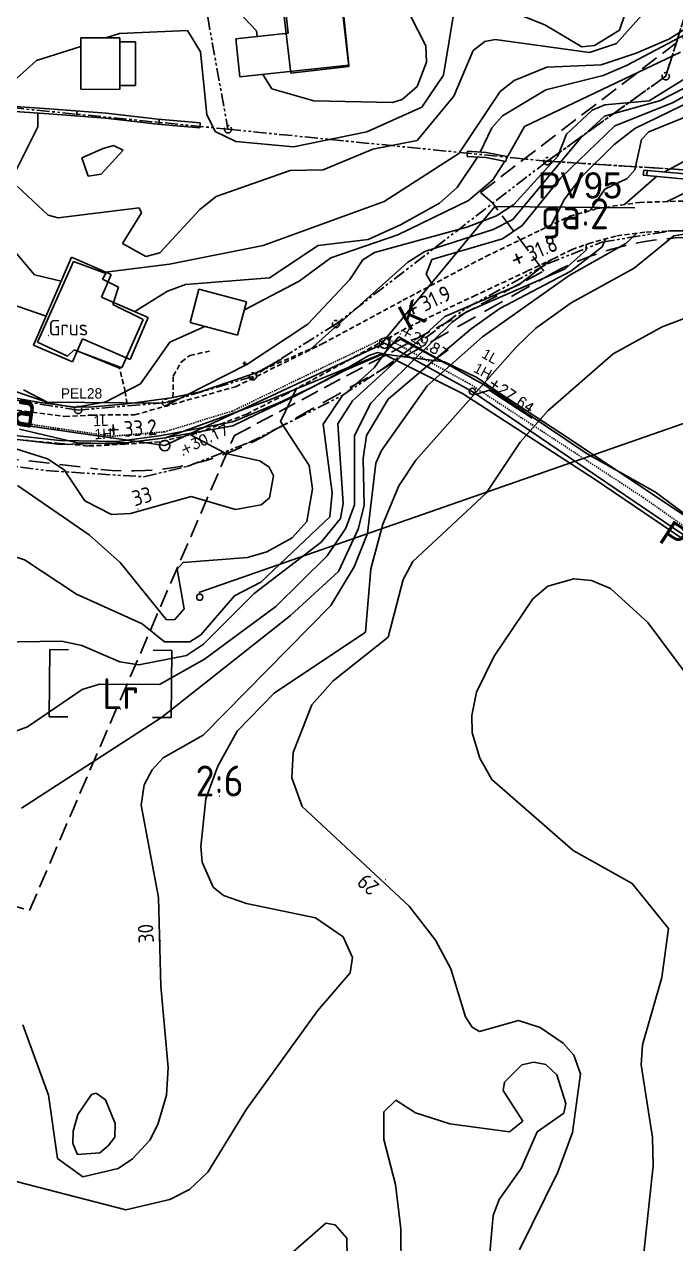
# Model space of a CAD drawing. Header units: metres. Extents: x 139929 to 143267, y 6401995 to 6404511.
# Drawn here: x 140530.1 to 140593.3, y 6402223.7 to 6402341.9 of the extents above; entities that cross this region are included whole.
import ezdxf
from ezdxf.enums import TextEntityAlignment as Align

# ---------------------------------------------------------------- set-up
doc = ezdxf.new("R2010")
doc.units = ezdxf.units.M
for name, pattern in [('DASHED', [0.75, 0.5, -0.25]), ('DASHED2', [3, 2, -1]), ('DGN Style 3', [2.464518, 1.76037, -0.704148]), ('HIDDEN2', [0.1875, 0.125, -0.0625]), ('PHANTOM', [2.5, 1.25, -0.25, 0.25, -0.25, 0.25, -0.25])]:
    doc.linetypes.add(name, pattern=pattern)
for name, color, linetype, lineweight in [('FAS_HAKPARENTES', 250, 'Continuous', 18), ('LM_GRÄNSPUNKT_TEXT_NY', 94, 'Continuous', 25), ('PRI_LED_LUFTLED_ELNÄT', 249, 'Continuous', 18)]:
    doc.layers.add(name, color=color, linetype=linetype, lineweight=lineweight)
for name, color, linetype in [('M-BEF-BYGGNAD', 3, 'Continuous'), ('M-BEF-EL', 4, 'ELLEDNING'), ('M-BEF-EL-LUFT', 4, 'ELLEDNING'), ('M-BEF-EL-TEXT', 1, 'Continuous'), ('M-BEF-MUR', 4, 'Continuous'), ('M-BEF-NIVÅ', 4, 'Continuous'), ('M-BEF-NIVÅKURVA-PRIMÄR-0.5M', 12, 'Continuous'), ('M-BEF-NIVÅKURVA-PRIMÄR-1.0M', 12, 'Continuous'), ('M-BEF-SPECIALOMRÅDE', 7, 'Continuous'), ('M-BEF-STAKET', 4, 'STAKET'), ('M-BEF-STOLPAR', 4, 'Continuous'), ('M-BEF-TELE', 4, 'TELELEDNING'), ('M-BEF-TELE-INFO', 4, 'Continuous'), ('M-BEF-TELE-TEXT', 1, 'Continuous'), ('M-BEF-VA-INFO', 4, 'Continuous'), ('M-BEF-VA-S', 4, 'Continuous'), ('M-BEF-VA-TEXT', 1, 'Continuous'), ('M-BEF-VA-V', 4, 'HIDDEN2'), ('M-BEF-VÄGKANT', 1, 'DASHED'), ('M-FASTIGHETSBETECKNING', 3, 'Continuous'), ('M-GATUNAMN', 3, 'Continuous'), ('M-GR-FASTIGHETSGRÄNS', 3, 'PHANTOM'), ('M-GR-RÄTTIGHETSGRÄNS', 3, 'DASHED'), ('M-KRYSS-1000', 1, 'Continuous')]:
    doc.layers.add(name, color=color, linetype=linetype)
doc.styles.add('ISO', font='iso.shx', dxfattribs={"height": 2.5})
doc.styles.add('ITALICC', font='italicc', dxfattribs={"oblique": 10})
doc.styles.add('ROMANS', font='romans')
doc.styles.add('Style-font35', font='font35.shx')
doc.styles.add('Style-font38', font='font38.shx')
doc.linetypes.add('ELLEDNING', pattern='A,3,-0.5,["E",Standard,S=0.5,R=0,X=0,Y=-0.25],-0.5', length=4)
doc.linetypes.add('STAKET', pattern='A,7,[134,morastr.shx,S=0.8,R=0,X=0,Y=0],0.6,[134,morastr.shx,S=0.8,R=0,X=0,Y=0],1', length=8.6)
doc.linetypes.add('TELELEDNING', pattern='A,3,-0.5,["T",Standard,S=0.5,R=0,X=0,Y=-0.25],-0.5', length=4)

# ---------------------------------------------------------------- blocks, each defined once
blk = doc.blocks.new('osynlig cirkel')
blk.add_circle((0, 0), 0.005)
blk = doc.blocks.new('OSYNLIG')
blk.add_blockref('osynlig cirkel', (0, 0))
blk = doc.blocks.new('PRI_L_STAM')
blk.add_circle((0, 0), 0.3)
blk = doc.blocks.new('PRI_NIVÅ_HÖJDPUNKT_ISM')
at = {"color": 7}
for p, q in [((-0.25, 0), (0.25, 0)), ((0, 0.25), (0, -0.25))]:
    blk.add_line(p, q, dxfattribs=at)
blk = doc.blocks.new('BRUNN')
blk.add_circle((0, 0), 0.5)
blk = doc.blocks.new('LIGGARPUNKT')
blk.add_circle((0, 0), 0.35)
at = {"layer": 'LM_GRÄNSPUNKT_TEXT_NY', "style": 'ITALICC', "oblique": 10}
blk.add_attdef('PUNKTBETECKNING', (0.5, -0.35), '', height=0.7, dxfattribs=at)
blk = doc.blocks.new('PRI_V_POLLARE')
blk.add_circle((0, 0), 0.2)
blk = doc.blocks.new('SPWDEF')
at = {"color": 0, "linetype": 'Continuous'}
for p, q in [((-1, 0), (1, 0)), ((0, -1), (0, 1))]:
    blk.add_line(p, q, dxfattribs=at)
blk.add_circle((0, 0), 0.2)
blk = doc.blocks.new('PLUS')
for p, q in [((-0.18, 0), (0, 0)), ((0, 0), (0, 0.18)), ((0, -0.18), (0, 0)), ((0, 0), (0.18, 0))]:
    blk.add_line(p, q)
blk = doc.blocks.new('PRI_NIVÅ_HÖJDPKT')
at = {"color": 0, "linetype": 'Continuous', "lineweight": -3}
blk.add_circle((183, 184), 0.0005, dxfattribs=at)

msp = doc.modelspace()

# ---------------------------------------------------------------- linework, layer by layer
at = {"layer": 'FAS_HAKPARENTES', "lineweight": -3}
for p, q in [((140532.548, 6402274.8), (140532.615, 6402281.3)), ((140532.615, 6402281.3), (140534.415, 6402281.281)), ((140544.428, 6402281.215), (140542.628, 6402281.233)), ((140544.361, 6402274.715), (140544.428, 6402281.215)), ((140534.348, 6402274.782), (140532.548, 6402274.8)), ((140542.561, 6402274.734), (140544.361, 6402274.715))]:
    msp.add_line(p, q, dxfattribs=at)
at = {"layer": 'FAS_HAKPARENTES', "color": 1, "linetype": 'Continuous', "lineweight": -3}
for p, q in [((140532.548, 6402274.8), (140532.615, 6402281.3)), ((140532.615, 6402281.3), (140534.415, 6402281.281)), ((140544.428, 6402281.215), (140542.628, 6402281.233)), ((140544.361, 6402274.715), (140544.428, 6402281.215)), ((140534.348, 6402274.782), (140532.548, 6402274.8)), ((140542.561, 6402274.734), (140544.361, 6402274.715))]:
    msp.add_line(p, q, dxfattribs=at)
at = {"layer": 'M-BEF-BYGGNAD'}
for p, q in [((140555.96, 6402337.167), (140555.077, 6402344.691)), ((140555.32, 6402344.649), (140555.704, 6402341.052)), ((140560.724, 6402345.354), (140561.607, 6402337.83)), ((140561.616, 6402337.943), (140560.837, 6402345.239)), ((140555.704, 6402341.052), (140550.626, 6402340.508)), ((140535.608, 6402335.611), (140535.617, 6402340.595)), ((140535.608, 6402335.611), (140535.617, 6402340.595)), ((140535.617, 6402340.595), (140539.385, 6402340.588)), ((140535.617, 6402340.595), (140539.385, 6402340.588)), ((140539.385, 6402340.588), (140539.376, 6402335.603)), ((140539.385, 6402340.588), (140539.376, 6402335.603)), ((140540.904, 6402340.208), (140539.384, 6402340.211)), ((140540.904, 6402340.208), (140539.384, 6402340.211)), ((140540.896, 6402335.974), (140540.904, 6402340.208)), ((140540.896, 6402335.974), (140540.904, 6402340.208)), ((140550.626, 6402340.508), (140551.022, 6402336.809)), ((140551.022, 6402336.809), (140561.616, 6402337.943)), ((140561.607, 6402337.83), (140555.96, 6402337.167)), ((140539.376, 6402335.603), (140535.608, 6402335.611)), ((140539.376, 6402335.603), (140535.608, 6402335.611)), ((140539.377, 6402335.976), (140540.896, 6402335.974)), ((140539.377, 6402335.976), (140540.896, 6402335.974)), ((140531.025, 6402310.816), (140534.707, 6402319.331)), ((140534.707, 6402319.331), (140538.559, 6402317.666)), ((140538.559, 6402317.666), (140537.61, 6402315.469)), ((140546.207, 6402313.002), (140547.067, 6402316.247)), ((140546.207, 6402313.002), (140547.067, 6402316.247)), ((140547.067, 6402316.247), (140551.678, 6402315.025)), ((140547.067, 6402316.247), (140551.678, 6402315.025)), ((140537.61, 6402315.469), (140542.155, 6402313.505)), ((140551.678, 6402315.025), (140550.818, 6402311.78)), ((140551.678, 6402315.025), (140550.818, 6402311.78)), ((140542.155, 6402313.505), (140540.395, 6402309.436)), ((140550.818, 6402311.78), (140546.207, 6402313.002)), ((140550.818, 6402311.78), (140546.207, 6402313.002)), ((140535.769, 6402311.435), (140534.796, 6402309.186)), ((140540.395, 6402309.436), (140535.769, 6402311.435)), ((140534.796, 6402309.186), (140531.025, 6402310.816))]:
    msp.add_line(p, q, dxfattribs=at)
at = {"layer": 'M-BEF-EL', "flags": 128}
msp.add_lwpolyline([(140487.462, 6402301.62), (140490.59, 6402300.507), (140494.701, 6402298.751), (140496.399, 6402298.177), (140498.423, 6402298.284), (140500.305, 6402300.27), (140504.327, 6402304.035), (140506.77, 6402304.616), (140514.902, 6402303.757), (140525.138, 6402302.162), (140533.695, 6402301.185), (140540.125, 6402301.386), (140543.561, 6402301.803), (140550.352, 6402303.007), (140552.666, 6402304.124), (140556.489, 6402305.925), (140561.351, 6402308.415), (140565.011, 6402310.006), (140566.459, 6402311.607), (140574.881, 6402306.874), (140578.596, 6402304.374), (140584.706, 6402300.275), (140591.336, 6402296.575), (140601.763, 6402288.823), (140610.953, 6402282.02), (140618.053, 6402277.37), (140621.87, 6402274.252), (140625.536, 6402271.882), (140626.887, 6402272.655)], dxfattribs=at)
at = {"layer": 'M-BEF-EL-LUFT', "lineweight": -3}
msp.add_line((140547.044, 6402286.822), (140651.651, 6402323.345), dxfattribs=at)
at = {"layer": 'M-BEF-MUR', "lineweight": -3}
for p, q in [((140529.245, 6402333.945), (140532.542, 6402333.726)), ((140532.507, 6402333.228), (140529.212, 6402333.447)), ((140538.004, 6402332.812), (140532.507, 6402333.228)), ((140532.542, 6402333.726), (140538.052, 6402333.31)), ((140535.201, 6402333.024), (140535.238, 6402333.523)), ((140543.038, 6402332.221), (140538.004, 6402332.812)), ((140538.052, 6402333.31), (140543.089, 6402332.718)), ((140543.089, 6402332.718), (140547.186, 6402332.364)), ((140543.158, 6402332.21), (140543.201, 6402332.709)), ((140547.143, 6402331.865), (140543.038, 6402332.221)), ((140547.186, 6402332.364), (140547.143, 6402331.865)), ((140573.084, 6402329.111), (140573.116, 6402329.609)), ((140574.871, 6402328.994), (140573.084, 6402329.111)), ((140573.116, 6402329.609), (140574.934, 6402329.492)), ((140574.934, 6402329.492), (140576.931, 6402329.113)), ((140576.931, 6402329.113), (140576.838, 6402328.622)), ((140576.838, 6402328.622), (140574.871, 6402328.994)), ((140590.15, 6402327.275), (140590.195, 6402327.773)), ((140609.408, 6402325.542), (140590.15, 6402327.275)), ((140590.195, 6402327.773), (140609.455, 6402326.04)), ((140590.504, 6402327.243), (140590.548, 6402327.741))]:
    msp.add_line(p, q, dxfattribs=at)
at = {"layer": 'M-BEF-MUR'}
for p, q in [((140529.245, 6402333.945), (140532.542, 6402333.726)), ((140532.507, 6402333.228), (140529.212, 6402333.447)), ((140538.004, 6402332.812), (140532.507, 6402333.228)), ((140532.542, 6402333.726), (140538.052, 6402333.31)), ((140535.201, 6402333.024), (140535.238, 6402333.523)), ((140543.038, 6402332.221), (140538.004, 6402332.812)), ((140538.052, 6402333.31), (140543.089, 6402332.718)), ((140543.089, 6402332.718), (140547.186, 6402332.364)), ((140543.158, 6402332.21), (140543.201, 6402332.709)), ((140547.143, 6402331.865), (140543.038, 6402332.221)), ((140547.186, 6402332.364), (140547.143, 6402331.865)), ((140573.084, 6402329.111), (140573.116, 6402329.609)), ((140574.871, 6402328.994), (140573.084, 6402329.111)), ((140573.116, 6402329.609), (140574.934, 6402329.492)), ((140574.934, 6402329.492), (140576.931, 6402329.113)), ((140576.931, 6402329.113), (140576.838, 6402328.622)), ((140576.838, 6402328.622), (140574.871, 6402328.994)), ((140590.15, 6402327.275), (140590.195, 6402327.773)), ((140609.408, 6402325.542), (140590.15, 6402327.275)), ((140590.195, 6402327.773), (140609.455, 6402326.04)), ((140590.504, 6402327.243), (140590.548, 6402327.741))]:
    msp.add_line(p, q, dxfattribs=at)
at = {"layer": 'M-BEF-NIVÅKURVA-PRIMÄR-0.5M', "linetype": 'Continuous', "lineweight": -3}
for p, q in [((140587.546, 6402340.062, 35.5), (140592.036, 6402345.06, 35.5)), ((140592.649, 6402340.471, 34.5), (140599.724, 6402344.93, 34.5)), ((140550.232, 6402343.815, 36.5), (140552.638, 6402341.266, 36.5)), ((140569.073, 6402339.809, 36.5), (140567.591, 6402342.716, 36.5)), ((140552.638, 6402341.266, 36.5), (140552.699, 6402340.73, 36.5)), ((140569.118, 6402338.239, 36.5), (140569.073, 6402339.809, 36.5)), ((140573.643, 6402339.373, 35.5), (140574.779, 6402340.249, 35.5)), ((140574.779, 6402340.249, 35.5), (140575.8, 6402340.439, 35.5)), ((140575.8, 6402340.439, 35.5), (140584.932, 6402339.171, 35.5)), ((140584.932, 6402339.171, 35.5), (140587.546, 6402340.062, 35.5)), ((140589.472, 6402339.108, 34.5), (140592.649, 6402340.471, 34.5)), ((140571.796, 6402334.942, 35.5), (140573.643, 6402339.373, 35.5)), ((140578.625, 6402332.016, 33.5), (140593.758, 6402339.195, 33.5)), ((140586.065, 6402337.986, 34.5), (140589.472, 6402339.108, 34.5)), ((140568.217, 6402335.891, 36.5), (140569.118, 6402338.239, 36.5)), ((140577.642, 6402336.464, 34.5), (140580.803, 6402337.752, 34.5)), ((140580.803, 6402337.752, 34.5), (140586.065, 6402337.986, 34.5)), ((140553.273, 6402337.05, 36.5), (140554.128, 6402335.672, 36.5)), ((140576.275, 6402335.388, 34.5), (140577.642, 6402336.464, 34.5)), ((140589.351, 6402331.821, 31.5), (140599.914, 6402336.965, 31.5)), ((140591.719, 6402334.497, 32.5), (140595.316, 6402336.319, 32.5)), ((140554.128, 6402335.672, 36.5), (140558.221, 6402334.503, 36.5)), ((140566.782, 6402334.622, 36.5), (140568.217, 6402335.891, 36.5)), ((140568.233, 6402330.647, 35.5), (140571.796, 6402334.942, 35.5)), ((140572.254, 6402329.397, 34.5), (140576.275, 6402335.388, 34.5)), ((140558.221, 6402334.503, 36.5), (140565.83, 6402334.322, 36.5)), ((140565.83, 6402334.322, 36.5), (140566.782, 6402334.622, 36.5)), ((140586.389, 6402332.991, 32.5), (140591.719, 6402334.497, 32.5)), ((140531.447, 6402333.299, 35.5), (140531.441, 6402331.988, 35.5)), ((140584.079, 6402330.859, 32.5), (140586.389, 6402332.991, 32.5)), ((140531.441, 6402331.988, 35.5), (140529.108, 6402327.317, 35.5)), ((140576.893, 6402328.911, 33.5), (140578.625, 6402332.016, 33.5)), ((140587.287, 6402330.228, 31.5), (140589.351, 6402331.821, 31.5)), ((140563.941, 6402329.799, 35.5), (140568.233, 6402330.647, 35.5)), ((140577.495, 6402322.985, 32.5), (140584.079, 6402330.859, 32.5)), ((140584.188, 6402327.165, 31.5), (140587.287, 6402330.228, 31.5)), ((140537.769, 6402329.863, 36.5), (140535.71, 6402328.972, 36.5)), ((140537.576, 6402327.394, 36.5), (140539.707, 6402329.707, 36.5)), ((140538.768, 6402330.176, 36.5), (140537.769, 6402329.863, 36.5)), ((140539.707, 6402329.707, 36.5), (140538.768, 6402330.176, 36.5)), ((140559.118, 6402327.821, 35.5), (140563.941, 6402329.799, 35.5)), ((140565.013, 6402324.73, 34.5), (140572.254, 6402329.397, 34.5)), ((140592.193, 6402327.593, 30.5), (140596.387, 6402329.862, 30.5)), ((140535.71, 6402328.972, 36.5), (140536.311, 6402327.207, 36.5)), ((140575.573, 6402326.833, 33.5), (140576.741, 6402328.64, 33.5)), ((140536.311, 6402327.207, 36.5), (140537.576, 6402327.394, 36.5)), ((140548.744, 6402325.209, 35.5), (140555.895, 6402327.732, 35.5)), ((140555.895, 6402327.732, 35.5), (140559.118, 6402327.821, 35.5)), ((140573.207, 6402324.823, 33.5), (140575.573, 6402326.833, 33.5)), ((140582.504, 6402324.948, 31.5), (140584.188, 6402327.165, 31.5)), ((140588.34, 6402324.438, 30.5), (140591.428, 6402327.16, 30.5)), ((140529.465, 6402326.201, 35.5), (140532.447, 6402323.416, 35.5)), ((140547.134, 6402323.965, 35.5), (140548.744, 6402325.209, 35.5)), ((140553.289, 6402320.456, 34.5), (140565.013, 6402324.73, 34.5)), ((140566.344, 6402321.505, 33.5), (140573.207, 6402324.823, 33.5)), ((140581.238, 6402322.455, 31.5), (140582.504, 6402324.948, 31.5)), ((140532.447, 6402323.416, 35.5), (140533.423, 6402323.147, 35.5)), ((140533.423, 6402323.147, 35.5), (140541.262, 6402324.112, 35.5)), ((140541.492, 6402323.644, 35.5), (140539.654, 6402320.667, 35.5)), ((140541.262, 6402324.112, 35.5), (140541.492, 6402323.644, 35.5)), ((140543.265, 6402319.772, 35.5), (140547.134, 6402323.965, 35.5)), ((140527.311, 6402322.134, 34.5), (140531.109, 6402317.62, 34.5)), ((140568.986, 6402319.889, 32.5), (140575.586, 6402322.012, 32.5)), ((140575.586, 6402322.012, 32.5), (140577.495, 6402322.985, 32.5)), ((140559.859, 6402319.275, 33.5), (140566.344, 6402321.505, 33.5)), ((140586.184, 6402320.334, 30.5), (140586.484, 6402321.116, 30.5)), ((140589.27, 6402318.269, 29.5), (140593.127, 6402321.412, 29.5)), ((140593.127, 6402321.412, 29.5), (140596.251, 6402321.913, 29.5)), ((140539.654, 6402320.667, 35.5), (140541.9, 6402319.389, 35.5)), ((140541.9, 6402319.389, 35.5), (140543.265, 6402319.772, 35.5)), ((140544.223, 6402318.656, 34.5), (140553.289, 6402320.456, 34.5)), ((140567.317, 6402318.862, 32.5), (140568.986, 6402319.889, 32.5)), ((140583.14, 6402317.98, 30.5), (140586.184, 6402320.334, 30.5)), ((140538.014, 6402317.901, 34.5), (140544.223, 6402318.656, 34.5)), ((140556.781, 6402317.003, 33.5), (140559.859, 6402319.275, 33.5)), ((140557.785, 6402310.324, 32.5), (140567.317, 6402318.862, 32.5)), ((140578.086, 6402316.667, 31.5), (140581.145, 6402319.034, 31.5)), ((140531.109, 6402317.62, 34.5), (140533.707, 6402317.019, 34.5)), ((140576.253, 6402314.364, 30.5), (140583.14, 6402317.98, 30.5)), ((140583.147, 6402314.908, 29.5), (140589.27, 6402318.269, 29.5)), ((140551.466, 6402314.226, 33.5), (140556.781, 6402317.003, 33.5)), ((140570.912, 6402313.595, 31.5), (140578.086, 6402316.667, 31.5)), ((140579.741, 6402312.474, 29.5), (140583.147, 6402314.908, 29.5)), ((140573.46, 6402312.385, 30.5), (140576.253, 6402314.364, 30.5)), ((140544.25, 6402311.116, 33.5), (140547.638, 6402312.622, 33.5)), ((140561.96, 6402305.427, 31.5), (140570.912, 6402313.595, 31.5)), ((140577.788, 6402310.572, 29.5), (140579.741, 6402312.474, 29.5)), ((140565.418, 6402305.564, 30.5), (140573.46, 6402312.385, 30.5)), ((140541.391, 6402307.062, 33.5), (140544.25, 6402311.116, 33.5)), ((140568.106, 6402299.665, 29.5), (140577.788, 6402310.572, 29.5)), ((140538.049, 6402305.305, 33.5), (140541.391, 6402307.062, 33.5)), ((140554.968, 6402303.412, 32.5), (140556.526, 6402306.611, 32.5)), ((140530.055, 6402306.471, 33.5), (140532.535, 6402305.187, 33.5)), ((140560.539, 6402303.196, 31.5), (140561.96, 6402305.427, 31.5)), ((140563.323, 6402302.067, 30.5), (140565.418, 6402305.564, 30.5)), ((140532.535, 6402305.187, 33.5), (140535.014, 6402304.778, 33.5)), ((140535.014, 6402304.778, 33.5), (140538.049, 6402305.305, 33.5)), ((140557.747, 6402299.136, 32.5), (140554.968, 6402303.412, 32.5)), ((140561.052, 6402295.466, 31.5), (140560.539, 6402303.196, 31.5)), ((140562.978, 6402299.84, 30.5), (140563.323, 6402302.067, 30.5)), ((140563.085, 6402295.27, 30.5), (140562.978, 6402299.84, 30.5)), ((140566.45, 6402297.169, 29.5), (140568.106, 6402299.665, 29.5)), ((140558.07, 6402296.883, 32.5), (140557.747, 6402299.136, 32.5)), ((140529.475, 6402297.198, 32.5), (140536.403, 6402292.438, 32.5)), ((140564.896, 6402293.476, 29.5), (140566.45, 6402297.169, 29.5)), ((140557.527, 6402293.726, 32.5), (140558.07, 6402296.883, 32.5)), ((140560.777, 6402294.017, 31.5), (140561.052, 6402295.466, 31.5)), ((140562.509, 6402292.983, 30.5), (140563.085, 6402295.27, 30.5)), ((140556.113, 6402292.137, 32.5), (140557.527, 6402293.726, 32.5)), ((140558.918, 6402291.702, 31.5), (140560.777, 6402294.017, 31.5)), ((140536.403, 6402292.438, 32.5), (140539.416, 6402289.732, 32.5)), ((140560.611, 6402288.869, 30.5), (140562.509, 6402292.983, 30.5)), ((140563.739, 6402289.128, 29.5), (140564.896, 6402293.476, 29.5)), ((140552.414, 6402286.734, 31.5), (140558.918, 6402291.702, 31.5)), ((140553.636, 6402290.777, 32.5), (140556.113, 6402292.137, 32.5)), ((140545.53, 6402289.754, 32.5), (140551.778, 6402290.216, 32.5)), ((140551.778, 6402290.216, 32.5), (140553.636, 6402290.777, 32.5)), ((140539.416, 6402289.732, 32.5), (140543.902, 6402284.183, 32.5)), ((140544.948, 6402289.086, 32.5), (140545.53, 6402289.754, 32.5)), ((140545.618, 6402285.264, 32.5), (140544.948, 6402289.086, 32.5)), ((140555.954, 6402284.611, 30.5), (140560.611, 6402288.869, 30.5)), ((140563.211, 6402282.997, 29.5), (140563.739, 6402289.128, 29.5)), ((140580.884, 6402287.45, 28.5), (140583.416, 6402288.173, 28.5)), ((140583.416, 6402288.173, 28.5), (140585.13, 6402287.998, 28.5)), ((140585.13, 6402287.998, 28.5), (140586.988, 6402287.238, 28.5)), ((140547.499, 6402281.813, 31.5), (140552.414, 6402286.734, 31.5)), ((140579.446, 6402286.228, 28.5), (140580.884, 6402287.45, 28.5)), ((140586.988, 6402287.238, 28.5), (140590.608, 6402283.922, 28.5)), ((140575.679, 6402280.672, 28.5), (140579.446, 6402286.228, 28.5)), ((140543.439, 6402274.71, 30.5), (140555.954, 6402284.611, 30.5)), ((140543.902, 6402284.183, 32.5), (140544.737, 6402284.205, 32.5)), ((140544.737, 6402284.205, 32.5), (140545.618, 6402285.264, 32.5)), ((140554.374, 6402277.073, 29.5), (140563.211, 6402282.997, 29.5)), ((140590.608, 6402283.922, 28.5), (140597.456, 6402274.711, 28.5)), ((140525.726, 6402281.995, 31.5), (140533.736, 6402282.116, 31.5)), ((140533.736, 6402282.116, 31.5), (140535.697, 6402281.707, 31.5)), ((140545.86, 6402280.719, 31.5), (140547.499, 6402281.813, 31.5)), ((140535.697, 6402281.707, 31.5), (140539.397, 6402280.117, 31.5)), ((140541.238, 6402279.823, 31.5), (140545.86, 6402280.719, 31.5)), ((140573.98, 6402277.176, 28.5), (140575.679, 6402280.672, 28.5)), ((140539.397, 6402280.117, 31.5), (140541.238, 6402279.823, 31.5)), ((140550.776, 6402273.384, 29.5), (140554.374, 6402277.073, 29.5)), ((140573.534, 6402274.901, 28.5), (140573.98, 6402277.176, 28.5)), ((140529.845, 6402265.946, 30.5), (140543.439, 6402274.71, 30.5)), ((140573.555, 6402273.236, 28.5), (140573.534, 6402274.901, 28.5)), ((140548.892, 6402270.016, 29.5), (140550.776, 6402273.384, 29.5)), ((140574.313, 6402270.795, 28.5), (140573.555, 6402273.236, 28.5)), ((140547.718, 6402266.828, 29.5), (140548.892, 6402270.016, 29.5)), ((140575.458, 6402268.72, 28.5), (140574.313, 6402270.795, 28.5)), ((140583.355, 6402261.818, 28.5), (140575.458, 6402268.72, 28.5)), ((140547.237, 6402262.211, 29.5), (140547.718, 6402266.828, 29.5)), ((140547.392, 6402260.689, 29.5), (140547.237, 6402262.211, 29.5)), ((140589.089, 6402258.644, 28.5), (140583.355, 6402261.818, 28.5)), ((140548.44, 6402258.265, 29.5), (140547.392, 6402260.689, 29.5)), ((140549.452, 6402257.475, 29.5), (140548.44, 6402258.265, 29.5)), ((140592.598, 6402254.269, 28.5), (140589.089, 6402258.644, 28.5)), ((140551.674, 6402256.708, 29.5), (140549.452, 6402257.475, 29.5)), ((140558.357, 6402255.298, 29.5), (140551.674, 6402256.708, 29.5)), ((140561.063, 6402253.471, 29.5), (140558.357, 6402255.298, 29.5)), ((140561.964, 6402251.448, 29.5), (140561.063, 6402253.471, 29.5)), ((140591.941, 6402249.529, 28.5), (140592.598, 6402254.269, 28.5)), ((140561.732, 6402249.978, 29.5), (140561.964, 6402251.448, 29.5)), ((140558.559, 6402246.296, 29.5), (140561.732, 6402249.978, 29.5)), ((140590.069, 6402243, 28.5), (140591.941, 6402249.529, 28.5)), ((140551.672, 6402236.764, 29.5), (140558.559, 6402246.296, 29.5)), ((140589.947, 6402241.06, 28.5), (140590.069, 6402243, 28.5)), ((140578.375, 6402241.071, 29.5), (140576.691, 6402239.383, 29.5)), ((140579.554, 6402241.309, 29.5), (140578.375, 6402241.071, 29.5)), ((140580.694, 6402241.1, 29.5), (140579.554, 6402241.309, 29.5)), ((140581.767, 6402240.088, 29.5), (140580.694, 6402241.1, 29.5)), ((140591.034, 6402234.014, 28.5), (140589.947, 6402241.06, 28.5)), ((140576.691, 6402239.383, 29.5), (140576.58, 6402238.563, 29.5)), ((140582.641, 6402237.308, 29.5), (140581.767, 6402240.088, 29.5)), ((140536.635, 6402238.168, 30.5), (140535.318, 6402236.236, 30.5)), ((140537.104, 6402238.294, 30.5), (140536.635, 6402238.168, 30.5)), ((140538.012, 6402237.647, 30.5), (140537.104, 6402238.294, 30.5)), ((140576.58, 6402238.563, 29.5), (140578.474, 6402235.582, 29.5)), ((140538.955, 6402235.375, 30.5), (140538.012, 6402237.647, 30.5)), ((140566.171, 6402237.627, 29.5), (140564.98, 6402236.499, 29.5)), ((140568.058, 6402236.387, 29.5), (140566.171, 6402237.627, 29.5)), ((140582.447, 6402236.362, 29.5), (140582.641, 6402237.308, 29.5)), ((140535.318, 6402236.236, 30.5), (140534.865, 6402234.621, 30.5)), ((140547.941, 6402230.664, 29.5), (140551.672, 6402236.764, 29.5)), ((140564.98, 6402236.499, 29.5), (140564.998, 6402233.815, 29.5)), ((140571.381, 6402235.337, 29.5), (140568.058, 6402236.387, 29.5)), ((140579.855, 6402234.546, 29.5), (140582.447, 6402236.362, 29.5)), ((140534.865, 6402234.621, 30.5), (140534.824, 6402233.432, 30.5)), ((140538.922, 6402234.036, 30.5), (140538.955, 6402235.375, 30.5)), ((140577.186, 6402234.563, 29.5), (140571.381, 6402235.337, 29.5)), ((140578.474, 6402235.582, 29.5), (140577.186, 6402234.563, 29.5)), ((140578.326, 6402231.022, 29.5), (140579.855, 6402234.546, 29.5)), ((140534.824, 6402233.432, 30.5), (140535.271, 6402232.375, 30.5)), ((140538.273, 6402233.197, 30.5), (140538.922, 6402234.036, 30.5)), ((140564.998, 6402233.815, 29.5), (140566.116, 6402229.458, 29.5)), ((140591.103, 6402231.263, 28.5), (140591.034, 6402234.014, 28.5)), ((140535.271, 6402232.375, 30.5), (140537.44, 6402232.525, 30.5)), ((140537.44, 6402232.525, 30.5), (140538.273, 6402233.197, 30.5)), ((140576.177, 6402227.986, 29.5), (140578.326, 6402231.022, 29.5)), ((140589.884, 6402219.768, 28.5), (140591.103, 6402231.263, 28.5)), ((140526.064, 6402230.598, 29.5), (140539.974, 6402227.004, 29.5)), ((140546.15, 6402228.974, 29.5), (140547.941, 6402230.664, 29.5)), ((140544.241, 6402227.998, 29.5), (140546.15, 6402228.974, 29.5)), ((140566.116, 6402229.458, 29.5), (140566.65, 6402225.151, 29.5)), ((140539.974, 6402227.004, 29.5), (140544.241, 6402227.998, 29.5)), ((140575.603, 6402226.466, 29.5), (140576.177, 6402227.986, 29.5)), ((140575.279, 6402222.828, 29.5), (140575.603, 6402226.466, 29.5)), ((140566.65, 6402225.151, 29.5), (140566.672, 6402217.186, 29.5))]:
    msp.add_line(p, q, dxfattribs=at)
at = {"layer": 'M-BEF-NIVÅKURVA-PRIMÄR-1.0M', "linetype": 'Continuous', "lineweight": -3}
for p, q in [((140587.86, 6402341.351, 36), (140589.098, 6402345.029, 36)), ((140570.767, 6402336.992, 36), (140571.898, 6402343.819, 36)), ((140574.929, 6402344.129, 36), (140580.595, 6402341.85, 36)), ((140588.543, 6402337.916, 34), (140599.426, 6402343.698, 34)), ((140538.024, 6402340.59, 36), (140539.374, 6402341.013, 36)), ((140539.374, 6402341.013, 36), (140545.965, 6402341.312, 36)), ((140545.965, 6402341.312, 36), (140547.226, 6402339.253, 36)), ((140580.595, 6402341.85, 36), (140584.211, 6402339.739, 36)), ((140585.421, 6402339.849, 36), (140587.86, 6402341.351, 36)), ((140531.301, 6402338.413, 36), (140535.615, 6402339.748, 36)), ((140584.211, 6402339.739, 36), (140585.421, 6402339.849, 36)), ((140590.719, 6402334.5, 33), (140599.463, 6402339.922, 33)), ((140547.226, 6402339.253, 36), (140547.814, 6402333.172, 36)), ((140528.098, 6402335.524, 36), (140531.301, 6402338.413, 36)), ((140586.271, 6402336.953, 34), (140588.543, 6402337.916, 34)), ((140592.994, 6402334.299, 32), (140598.879, 6402337.605, 32)), ((140568.664, 6402333.879, 36), (140570.767, 6402336.992, 36)), ((140580.695, 6402335.549, 34), (140586.271, 6402336.953, 34)), ((140576.488, 6402333.037, 34), (140580.695, 6402335.549, 34)), ((140563.346, 6402331.497, 36), (140568.664, 6402333.879, 36)), ((140585.199, 6402333.581, 33), (140586.426, 6402334.096, 33)), ((140586.426, 6402334.096, 33), (140590.719, 6402334.5, 33)), ((140587.396, 6402332.073, 32), (140592.994, 6402334.299, 32)), ((140547.814, 6402333.172, 36), (140548.639, 6402331.524, 36)), ((140575.457, 6402331.864, 34), (140576.488, 6402333.037, 34)), ((140582.705, 6402331.262, 33), (140585.199, 6402333.581, 33)), ((140590.699, 6402331.497, 31), (140595.857, 6402333.573, 31)), ((140548.639, 6402331.524, 36), (140550.657, 6402330.561, 36)), ((140556.231, 6402330.038, 36), (140563.346, 6402331.497, 36)), ((140574.324, 6402329.531, 34), (140575.457, 6402331.864, 34)), ((140582.159, 6402327.03, 32), (140587.396, 6402332.073, 32)), ((140589.968, 6402330.731, 31), (140590.699, 6402331.497, 31)), ((140550.657, 6402330.561, 36), (140556.231, 6402330.038, 36)), ((140581.854, 6402329.135, 33), (140582.705, 6402331.262, 33)), ((140589.335, 6402327.801, 31), (140589.968, 6402330.731, 31)), ((140572.122, 6402326.089, 34), (140574.087, 6402329.045, 34)), ((140577.611, 6402324.449, 33), (140581.854, 6402329.135, 33)), ((140578.405, 6402322.394, 32), (140582.159, 6402327.03, 32)), ((140586.427, 6402325.921, 31), (140588.591, 6402326.976, 31)), ((140588.591, 6402326.976, 31), (140589.335, 6402327.801, 31)), ((140592.485, 6402324.728, 30), (140596.493, 6402326.704, 30)), ((140570.402, 6402324.569, 34), (140572.122, 6402326.089, 34)), ((140585.015, 6402323.862, 31), (140586.427, 6402325.921, 31)), ((140566.622, 6402322.468, 34), (140570.402, 6402324.569, 34)), ((140575.93, 6402323.359, 33), (140577.611, 6402324.449, 33)), ((140573.052, 6402322.254, 33), (140575.93, 6402323.359, 33)), ((140563.468, 6402321.068, 34), (140566.622, 6402322.468, 34)), ((140564.103, 6402319.783, 33), (140573.052, 6402322.254, 33)), ((140576.5, 6402321.127, 32), (140578.405, 6402322.394, 32)), ((140558.62, 6402320.465, 34), (140563.468, 6402321.068, 34)), ((140569.642, 6402319.119, 32), (140576.5, 6402321.127, 32)), ((140588.47, 6402320.649, 30), (140589.541, 6402321.661, 30)), ((140553.922, 6402317.34, 34), (140558.62, 6402320.465, 34)), ((140562.969, 6402319.074, 33), (140564.103, 6402319.783, 33)), ((140582.593, 6402318.203, 31), (140584.629, 6402320.013, 31)), ((140582.974, 6402317.565, 30), (140588.47, 6402320.649, 30)), ((140584.629, 6402320.013, 31), (140584.619, 6402320.57, 31)), ((140561.684, 6402317.163, 33), (140562.969, 6402319.074, 33)), ((140569.096, 6402317.678, 32), (140569.642, 6402319.119, 32)), ((140545.772, 6402316.685, 34), (140553.922, 6402317.34, 34)), ((140569.705, 6402316.672, 32), (140569.096, 6402317.678, 32)), ((140573.007, 6402314.028, 31), (140582.593, 6402318.203, 31)), ((140574.549, 6402311.61, 30), (140582.974, 6402317.565, 30)), ((140540.84, 6402314.073, 34), (140544.029, 6402316.046, 34)), ((140544.029, 6402316.046, 34), (140545.772, 6402316.685, 34)), ((140557.623, 6402312.86, 33), (140561.684, 6402317.163, 33)), ((140527.718, 6402315.184, 34), (140532.244, 6402313.635, 34)), ((140591.985, 6402312.589, 29), (140600.22, 6402315.722, 29)), ((140571.616, 6402313.047, 31), (140573.007, 6402314.028, 31)), ((140551.694, 6402308.94, 33), (140557.623, 6402312.86, 33)), ((140565.524, 6402307.038, 31), (140571.616, 6402313.047, 31)), ((140587.239, 6402309.978, 29), (140591.985, 6402312.589, 29)), ((140565.3, 6402310.332, 32), (140565.688, 6402311.64, 32)), ((140569.199, 6402306.869, 30), (140574.549, 6402311.61, 30)), ((140564.043, 6402308.626, 32), (140565.3, 6402310.332, 32)), ((140543.677, 6402304.852, 33), (140551.694, 6402308.94, 33)), ((140580.913, 6402304.44, 29), (140587.239, 6402309.978, 29)), ((140560.91, 6402305.831, 32), (140564.043, 6402308.626, 32)), ((140563.749, 6402305.183, 31), (140565.524, 6402307.038, 31)), ((140564.758, 6402300.605, 30), (140569.199, 6402306.869, 30)), ((140559.106, 6402303.151, 32), (140560.91, 6402305.831, 32)), ((140562.159, 6402302.045, 31), (140563.749, 6402305.183, 31)), ((140578.221, 6402301.423, 29), (140580.913, 6402304.44, 29)), ((140559.992, 6402296.505, 32), (140559.106, 6402303.151, 32)), ((140523.485, 6402302.573, 33), (140532.385, 6402299.791, 33)), ((140549.669, 6402300.312, 33), (140546.239, 6402302.124, 33)), ((140562.14, 6402295.331, 31), (140562.159, 6402302.045, 31)), ((140574.929, 6402296.461, 29), (140578.221, 6402301.423, 29)), ((140532.385, 6402299.791, 33), (140533.996, 6402298.712, 33)), ((140552.966, 6402299.591, 33), (140549.669, 6402300.312, 33)), ((140553.861, 6402299.001, 33), (140552.966, 6402299.591, 33)), ((140564.223, 6402299.371, 30), (140564.758, 6402300.605, 30)), ((140533.996, 6402298.712, 33), (140536.01, 6402295.732, 33)), ((140554.301, 6402298.137, 33), (140553.861, 6402299.001, 33)), ((140563.395, 6402292.56, 30), (140564.223, 6402299.371, 30)), ((140553.909, 6402296.016, 33), (140554.301, 6402298.137, 33)), ((140540.411, 6402294.482, 33), (140546.325, 6402296.158, 33)), ((140546.325, 6402296.158, 33), (140550.606, 6402294.87, 33)), ((140553.09, 6402295.323, 33), (140553.909, 6402296.016, 33)), ((140559.771, 6402294.166, 32), (140559.992, 6402296.505, 32)), ((140567.807, 6402289.839, 29), (140574.929, 6402296.461, 29)), ((140536.01, 6402295.732, 33), (140538.593, 6402294.4, 33)), ((140550.606, 6402294.87, 33), (140553.09, 6402295.323, 33)), ((140561.324, 6402293.069, 31), (140562.14, 6402295.331, 31)), ((140538.593, 6402294.4, 33), (140540.411, 6402294.482, 33)), ((140553.08, 6402287.846, 32), (140559.771, 6402294.166, 32)), ((140521.776, 6402292.739, 32), (140530.142, 6402290.014, 32)), ((140559.493, 6402290.389, 31), (140561.324, 6402293.069, 31)), ((140562.125, 6402289.325, 30), (140563.395, 6402292.56, 30)), ((140554.508, 6402285.483, 31), (140559.493, 6402290.389, 31)), ((140530.142, 6402290.014, 32), (140535.18, 6402286.667, 32)), ((140559.857, 6402285.581, 30), (140562.125, 6402289.325, 30)), ((140566.87, 6402288.086, 29), (140567.807, 6402289.839, 29)), ((140550.501, 6402286.526, 32), (140553.08, 6402287.846, 32)), ((140565.427, 6402282.518, 29), (140566.87, 6402288.086, 29)), ((140535.18, 6402286.667, 32), (140541.548, 6402283.791, 32)), ((140547.241, 6402282.719, 32), (140550.501, 6402286.526, 32)), ((140547.466, 6402273.01, 30), (140559.857, 6402285.581, 30)), ((140547.59, 6402280.378, 31), (140554.508, 6402285.483, 31)), ((140541.548, 6402283.791, 32), (140543.708, 6402282.056, 32)), ((140543.708, 6402282.056, 32), (140546.176, 6402282.04, 32)), ((140546.176, 6402282.04, 32), (140547.241, 6402282.719, 32)), ((140560.08, 6402278.27, 29), (140565.427, 6402282.518, 29)), ((140543.229, 6402277.929, 31), (140547.59, 6402280.378, 31)), ((140558.017, 6402275.954, 29), (140560.08, 6402278.27, 29)), ((140530.447, 6402273.832, 31), (140535.731, 6402277.42, 31)), ((140535.731, 6402277.42, 31), (140537.418, 6402277.944, 31)), ((140537.418, 6402277.944, 31), (140543.229, 6402277.929, 31)), ((140556.211, 6402271.319, 29), (140558.017, 6402275.954, 29)), ((140526.679, 6402272.438, 31), (140530.447, 6402273.832, 31)), ((140543.607, 6402270.796, 30), (140547.466, 6402273.01, 30)), ((140556.071, 6402268.884, 29), (140556.211, 6402271.319, 29)), ((140542.516, 6402269.639, 30), (140543.607, 6402270.796, 30)), ((140541.764, 6402268.185, 30), (140542.516, 6402269.639, 30)), ((140557.07, 6402266.089, 29), (140556.071, 6402268.884, 29)), ((140541.465, 6402266.208, 30), (140541.764, 6402268.185, 30)), ((140543.137, 6402257.266, 30), (140541.465, 6402266.208, 30)), ((140567.446, 6402256.449, 29), (140557.07, 6402266.089, 29)), ((140543.368, 6402248.673, 30), (140543.137, 6402257.266, 30)), ((140569.996, 6402253.135, 29), (140567.446, 6402256.449, 29)), ((140571.483, 6402250.364, 29), (140569.996, 6402253.135, 29)), ((140572.925, 6402245.699, 29), (140571.483, 6402250.364, 29)), ((140544.076, 6402240.798, 30), (140543.368, 6402248.673, 30)), ((140573.576, 6402244.707, 29), (140572.925, 6402245.699, 29)), ((140578.054, 6402245.343, 29), (140574.264, 6402244.301, 29)), ((140580.16, 6402244.668, 29), (140578.054, 6402245.343, 29)), ((140529.996, 6402244.93, 30), (140532.468, 6402238.102, 30)), ((140574.264, 6402244.301, 29), (140573.576, 6402244.707, 29)), ((140582.381, 6402243.165, 29), (140580.16, 6402244.668, 29)), ((140583.405, 6402241.986, 29), (140582.381, 6402243.165, 29)), ((140584.069, 6402240.192, 29), (140583.405, 6402241.986, 29)), ((140543.918, 6402238.129, 30), (140544.076, 6402240.798, 30)), ((140583.278, 6402234.491, 29), (140584.069, 6402240.192, 29)), ((140532.468, 6402238.102, 30), (140533.333, 6402231.98, 30)), ((140543.079, 6402235.275, 30), (140543.918, 6402238.129, 30)), ((140542.31, 6402233.741, 30), (140543.079, 6402235.275, 30)), ((140581.872, 6402230.651, 29), (140583.278, 6402234.491, 29)), ((140540.615, 6402231.945, 30), (140542.31, 6402233.741, 30)), ((140533.333, 6402231.98, 30), (140535.818, 6402230.188, 30)), ((140535.818, 6402230.188, 30), (140539.219, 6402231, 30)), ((140539.219, 6402231, 30), (140540.615, 6402231.945, 30)), ((140578.137, 6402223.112, 29), (140581.872, 6402230.651, 29)), ((140555.418, 6402222.26, 29), (140559.368, 6402225.717, 29)), ((140559.368, 6402225.717, 29), (140560.262, 6402225.562, 29)), ((140560.262, 6402225.562, 29), (140561.4, 6402224.268, 29)), ((140561.4, 6402224.268, 29), (140561.444, 6402222.454, 29))]:
    msp.add_line(p, q, dxfattribs=at)
at = {"layer": 'M-BEF-SPECIALOMRÅDE', "lineweight": -3}
for p, q in [((140531.42, 6402311.1), (140534.899, 6402318.92)), ((140534.899, 6402318.92), (140538.023, 6402317.744)), ((140538.023, 6402317.744), (140537.716, 6402317.196)), ((140537.716, 6402317.196), (140539.277, 6402316.441)), ((140539.277, 6402316.441), (140538.725, 6402314.738)), ((140538.725, 6402314.738), (140541.661, 6402313.288)), ((140541.661, 6402313.288), (140539.597, 6402308.622)), ((140534.318, 6402309.75), (140531.42, 6402311.1)), ((140534.971, 6402310.366), (140534.318, 6402309.75)), ((140539.597, 6402308.622), (140534.971, 6402310.366))]:
    msp.add_line(p, q, dxfattribs=at)
at = {"layer": 'M-BEF-STAKET', "color": 1, "linetype": 'STAKET', "lineweight": -3}
for p, q in [((140539.367, 6402308.573), (140535.262, 6402310.264)), ((140555.054, 6402309.464), (140552.701, 6402308.176)), ((140552.701, 6402308.176), (140549.938, 6402307.209)), ((140549.938, 6402307.209), (140547.172, 6402306.283)), ((140531.453, 6402305.27), (140528.284, 6402305.856)), ((140544.365, 6402305.705), (140540.091, 6402305.115)), ((140547.172, 6402306.283), (140544.365, 6402305.705)), ((140534.808, 6402304.834), (140531.453, 6402305.27)), ((140536.423, 6402304.801), (140534.808, 6402304.834)), ((140540.091, 6402305.115), (140536.423, 6402304.801))]:
    msp.add_line(p, q, dxfattribs=at)
at = {"layer": 'M-BEF-STAKET', "lineweight": -3}
for p, q in [((140555.054, 6402309.464), (140552.701, 6402308.176)), ((140552.701, 6402308.176), (140549.938, 6402307.209)), ((140549.938, 6402307.209), (140547.172, 6402306.283)), ((140531.453, 6402305.27), (140528.284, 6402305.856)), ((140547.172, 6402306.283), (140544.55, 6402305.743)), ((140534.808, 6402304.834), (140531.453, 6402305.27)), ((140536.423, 6402304.801), (140534.808, 6402304.834)), ((140540.091, 6402305.115), (140536.423, 6402304.801))]:
    msp.add_line(p, q, dxfattribs=at)
at = {"layer": 'M-BEF-TELE', "linetype": 'Continuous'}
for p, q in [((140563.527, 6402309.809), (140564.413, 6402310.113)), ((140564.413, 6402310.113), (140565.067, 6402309.951)), ((140560.666, 6402308.132), (140563.527, 6402309.809)), ((140565.067, 6402309.951), (140566.974, 6402309.672)), ((140566.974, 6402309.672), (140570.876, 6402309.201)), ((140570.876, 6402309.201), (140574.028, 6402307.683)), ((140557.987, 6402306.719), (140560.666, 6402308.132)), ((140554.819, 6402305.218), (140557.987, 6402306.719)), ((140574.028, 6402307.683), (140576.192, 6402306.206)), ((140576.192, 6402306.206), (140582.991, 6402301.738)), ((140550.347, 6402303.394), (140554.819, 6402305.218)), ((140543.447, 6402302.039), (140550.347, 6402303.394)), ((140526.087, 6402302.417), (140533.565, 6402301.559)), ((140539.134, 6402301.487), (140543.447, 6402302.039)), ((140533.565, 6402301.559), (140539.134, 6402301.487)), ((140582.991, 6402301.738), (140590.68, 6402296.606)), ((140590.68, 6402296.606), (140597.294, 6402292.208))]:
    msp.add_line(p, q, dxfattribs=at)
at = {"layer": 'M-BEF-TELE-INFO', "linetype": 'DGN Style 3'}
for p, q in [((140574.379, 6402325.619), (140652.269, 6402385.095)), ((140575.529, 6402324.613), (140574.379, 6402325.619)), ((140580.501, 6402317.999), (140575.529, 6402324.613)), ((140550.498, 6402302.049), (140580.501, 6402317.999)), ((140530.639, 6402256.028), (140550.498, 6402302.049)), ((140483.236, 6402269.1), (140530.639, 6402256.028))]:
    msp.add_line(p, q, dxfattribs=at)
at = {"layer": 'M-BEF-TELE-TEXT', "linetype": 'Continuous'}
for p, q in [((140575.757, 6402324.26), (140564.403, 6402310.526)), ((140589.322, 6402324.121), (140575.757, 6402324.26)), ((140532.302, 6402305.29), (140524.904, 6402307.807)), ((140543.408, 6402305.176), (140532.302, 6402305.29))]:
    msp.add_line(p, q, dxfattribs=at)
at = {"layer": 'M-BEF-VA-INFO'}
for p, q in [((140565.526, 6402310.725), (140566.609, 6402311.392)), ((140566.609, 6402311.392), (140571.037, 6402309.001)), ((140574.005, 6402306.059), (140575.202, 6402306.443)), ((140575.202, 6402306.443), (140579.365, 6402303.743))]:
    msp.add_line(p, q, dxfattribs=at)
at = {"layer": 'M-BEF-VA-S'}
for points in [[(140672.184, 6402323.786, 0), (140671.729, 6402323.138, 0), (140668.377, 6402321.976, 0), (140654.421, 6402307.435, 0), (140651.448, 6402303.624, 0), (140650.092, 6402301.886, 0), (140647.219, 6402297.709, 0), (140640.334, 6402288.592, 0), (140635.471, 6402281.447, 0), (140627.317, 6402269.383, 0), (140627.024, 6402269.321, 0), (140621.009, 6402273.416, 0), (140612.908, 6402279.228, 0), (140585.474, 6402297.789, 0), (140572.635, 6402306.136, 0), (140564.862, 6402309.993, 0), (140553.857, 6402305.481, 0), (140543.806, 6402301.837, 0), (140539.295, 6402301.231, 0), (140535.278, 6402301.329, 0), (140529.651, 6402302.658, 0)], [(140543.743, 6402301.074, 0), (140565.069, 6402311.003, 0)], [(140565.069, 6402311.003, 0), (140573.576, 6402306.332, 0)], [(140497.5, 6402307.725, 0), (140524.348, 6402303.863, 0), (140543.743, 6402301.074, 0)], [(140573.576, 6402306.332, 0), (140614.442, 6402278.603, 0)]]:
    msp.add_polyline3d(points, dxfattribs=at)
at = {"layer": 'M-BEF-VA-TEXT'}
for points in [[(140566.539, 6402311.919, 0), (140566.626, 6402311.868, 0)], [(140569.323, 6402308.667, 0), (140569.423, 6402308.666, 0)], [(140575.028, 6402306.956, 0), (140575.11, 6402306.899, 0)], [(140554.406, 6402306.038, 0), (140554.506, 6402306.037, 0)], [(140545.531, 6402300.156, 0), (140545.622, 6402300.198, 0)]]:
    msp.add_polyline3d(points, dxfattribs=at)
at = {"layer": 'M-BEF-VA-V'}
msp.add_polyline3d([(140490.848, 6402367.846, 0), (140495.415, 6402345.666, 0), (140495.233, 6402343.141, 0), (140495.493, 6402341.438, 0), (140496.544, 6402328.506, 0), (140497.514, 6402314.038, 0), (140498.27, 6402308.205, 0), (140523.979, 6402304.197, 0), (140533.48, 6402302.718, 0), (140538.662, 6402301.986, 0), (140543.708, 6402302.406, 0), (140550.305, 6402304.424, 0), (140565.139, 6402311.558, 0), (140573.332, 6402307.047, 0), (140590.143, 6402296.055, 0), (140613.056, 6402279.846, 0), (140626.85, 6402271.456, 0)], dxfattribs=at)
at = {"layer": 'M-BEF-VÄGKANT', "lineweight": -3}
for p, q in [((140585.692, 6402324.053), (140589.777, 6402324.647)), ((140589.777, 6402324.647), (140594.392, 6402324.786)), ((140580.194, 6402321.959), (140583.019, 6402323.3)), ((140583.019, 6402323.3), (140585.692, 6402324.053)), ((140574.885, 6402319.419), (140580.194, 6402321.959)), ((140595.443, 6402321.97), (140590.307, 6402321.764)), ((140587.486, 6402321.387), (140585.101, 6402320.741)), ((140590.307, 6402321.764), (140587.486, 6402321.387)), ((140583.251, 6402320.084), (140581.422, 6402319.163)), ((140585.101, 6402320.741), (140583.251, 6402320.084)), ((140566.85, 6402315.159), (140574.885, 6402319.419)), ((140581.422, 6402319.163), (140578.884, 6402317.981)), ((140578.884, 6402317.981), (140573.924, 6402315.66)), ((140559.016, 6402310.933), (140566.85, 6402315.159)), ((140573.924, 6402315.66), (140567.104, 6402312.426)), ((140567.104, 6402312.426), (140561.168, 6402309.13)), ((140546.189, 6402309.808), (140548.095, 6402310.239)), ((140552.57, 6402308.125), (140559.016, 6402310.933)), ((140544.579, 6402307.807), (140545.364, 6402309.197)), ((140545.364, 6402309.197), (140546.189, 6402309.808)), ((140561.168, 6402309.13), (140555.485, 6402306.047)), ((140539.925, 6402306.291), (140539.367, 6402308.573)), ((140544.538, 6402305.741), (140544.579, 6402307.807)), ((140540.092, 6402305.115), (140539.925, 6402306.291)), ((140555.485, 6402306.047), (140551.696, 6402304.132)), ((140551.696, 6402304.132), (140546.843, 6402302.262)), ((140546.843, 6402302.262), (140543.267, 6402301.447)), ((140533.53, 6402301.286), (140529.869, 6402301.615)), ((140536.307, 6402301.036), (140533.53, 6402301.286)), ((140539.875, 6402301.203), (140536.307, 6402301.036)), ((140543.267, 6402301.447), (140539.875, 6402301.203))]:
    msp.add_line(p, q, dxfattribs=at)
at = {"layer": 'M-BEF-VÄGKANT'}
for p, q in [((140585.692, 6402324.053), (140589.777, 6402324.647)), ((140589.777, 6402324.647), (140594.392, 6402324.786)), ((140580.194, 6402321.959), (140583.019, 6402323.3)), ((140583.019, 6402323.3), (140585.692, 6402324.053)), ((140574.885, 6402319.419), (140580.194, 6402321.959)), ((140595.443, 6402321.97), (140590.307, 6402321.764)), ((140587.486, 6402321.387), (140585.101, 6402320.741)), ((140590.307, 6402321.764), (140587.486, 6402321.387)), ((140583.251, 6402320.084), (140581.422, 6402319.163)), ((140585.101, 6402320.741), (140583.251, 6402320.084)), ((140566.85, 6402315.159), (140574.885, 6402319.419)), ((140581.422, 6402319.163), (140578.884, 6402317.981)), ((140578.884, 6402317.981), (140573.924, 6402315.66)), ((140559.016, 6402310.933), (140566.85, 6402315.159)), ((140573.924, 6402315.66), (140567.104, 6402312.426)), ((140567.104, 6402312.426), (140561.168, 6402309.13)), ((140550.622, 6402306.781), (140559.016, 6402310.933)), ((140561.168, 6402309.13), (140555.485, 6402306.047)), ((140545.173, 6402305.267), (140550.622, 6402306.781)), ((140555.485, 6402306.047), (140551.696, 6402304.132)), ((140528.655, 6402304.592), (140534.054, 6402303.897)), ((140540.83, 6402304.063), (140545.173, 6402305.267)), ((140534.054, 6402303.897), (140536.713, 6402304.036)), ((140536.713, 6402304.036), (140540.83, 6402304.063)), ((140551.696, 6402304.132), (140546.843, 6402302.262)), ((140546.843, 6402302.262), (140543.267, 6402301.447)), ((140533.53, 6402301.286), (140529.869, 6402301.615)), ((140536.307, 6402301.036), (140533.53, 6402301.286)), ((140539.875, 6402301.203), (140536.307, 6402301.036)), ((140543.267, 6402301.447), (140539.875, 6402301.203))]:
    msp.add_line(p, q, dxfattribs=at)
at = {"layer": 'M-GR-FASTIGHETSGRÄNS'}
for p, q in [((140592.336, 6402336.875), (140600.565, 6402362.95)), ((140600.565, 6402362.95), (140592.336, 6402336.875)), ((140592.336, 6402336.875), (140600.565, 6402362.95)), ((140545.679, 6402354.894), (140549.881, 6402331.741)), ((140545.679, 6402354.894), (140549.881, 6402331.741)), ((140499, 6402336.804), (140549.881, 6402331.741)), ((140499, 6402336.804), (140549.881, 6402331.741)), ((140580.841, 6402328.643), (140592.336, 6402336.875)), ((140592.336, 6402336.875), (140580.841, 6402328.643)), ((140580.841, 6402328.643), (140592.336, 6402336.875)), ((140549.881, 6402331.741), (140580.841, 6402328.643)), ((140549.881, 6402331.741), (140580.841, 6402328.643)), ((140580.841, 6402328.643), (140560.357, 6402312.864)), ((140580.841, 6402328.643), (140560.357, 6402312.864)), ((140580.841, 6402328.643), (140560.357, 6402312.864)), ((140594.003, 6402327.817), (140580.841, 6402328.643)), ((140594.003, 6402327.817), (140580.841, 6402328.643)), ((140580.841, 6402328.643), (140594.003, 6402327.817)), ((140594.003, 6402327.817), (140580.841, 6402328.643)), ((140592.807, 6402321.888), (140597.689, 6402321.957)), ((140580.84, 6402318.693), (140586.138, 6402320.793)), ((140586.138, 6402320.793), (140592.807, 6402321.888)), ((140572.985, 6402314.401), (140580.84, 6402318.693)), ((140564.946, 6402308.558), (140572.985, 6402314.401)), ((140560.357, 6402312.864), (140552.295, 6402307.787)), ((140560.357, 6402312.864), (140552.295, 6402307.787)), ((140560.357, 6402312.864), (140552.295, 6402307.787)), ((140535.35, 6402304.521), (140504.029, 6402309.473)), ((140535.35, 6402304.521), (140504.029, 6402309.473)), ((140552.295, 6402307.787), (140543.868, 6402305.243)), ((140552.295, 6402307.787), (140543.868, 6402305.243)), ((140552.295, 6402307.787), (140543.868, 6402305.243)), ((140560.927, 6402305.91), (140564.946, 6402308.558)), ((140551.884, 6402301.345), (140560.927, 6402305.91)), ((140543.868, 6402305.243), (140535.35, 6402304.521)), ((140543.868, 6402305.243), (140535.35, 6402304.521)), ((140543.868, 6402305.243), (140535.35, 6402304.521)), ((140545.925, 6402299.053), (140551.884, 6402301.345)), ((140517.356, 6402300.64), (140532.221, 6402298.654)), ((140532.221, 6402298.654), (140541.723, 6402298.049)), ((140541.723, 6402298.049), (140545.925, 6402299.053))]:
    msp.add_line(p, q, dxfattribs=at)
at = {"layer": 'M-GR-RÄTTIGHETSGRÄNS', "color": 1, "linetype": 'DASHED2', "lineweight": -3}
for p, q in [((140553.848, 6402302.277), (140581.553, 6402317.892)), ((140503.758, 6402302.749), (140537.27, 6402298.806))]:
    msp.add_line(p, q, dxfattribs=at)
for centre, radius, start, end in [((140595.252, 6402291.783), 29.486, 85.77886, 118.27235), ((140540.45, 6402324.945), 26.333, 263.65371, 301.17223)]:
    msp.add_arc(centre, radius, start, end, dxfattribs=at)
at = {"layer": 'PRI_LED_LUFTLED_ELNÄT', "lineweight": -3}
msp.add_line((140547.044, 6402286.822), (140651.651, 6402323.345), dxfattribs=at)

# ---------------------------------------------------------------- block references
at = {"layer": 'M-BEF-NIVÅ', "xscale": 0.5, "yscale": 0.5, "zscale": 0.5}
for p, rotation in [((140577.997, 6402319.196), 23.43599950469433), ((140567.727, 6402314.282), 25.55100002458734), ((140538.77, 6402302.614), 4.014000149265767)]:
    msp.add_blockref('SPWDEF', p, dxfattribs=dict(at, rotation=rotation))
at = {"layer": 'M-BEF-NIVÅ', "lineweight": -3}
for p, rotation in [((140577.997, 6402319.196), 23.43599950469431), ((140567.727, 6402314.282), 25.55100002458733), ((140538.77, 6402302.614), 4.014000149265768)]:
    msp.add_blockref('PRI_NIVÅ_HÖJDPUNKT_ISM', p, dxfattribs=dict(at, rotation=rotation))
at = {"layer": 'M-BEF-NIVÅKURVA-PRIMÄR-1.0M', "color": 1, "linetype": 'Continuous', "lineweight": -3, "xscale": 0.001, "yscale": 0.001, "zscale": 0.001}
for p in [(140540.962, 6402294.743, 33), (140564.976, 6402258.819, 29), (140543.164, 6402252.91, 30)]:
    msp.add_blockref('PRI_NIVÅ_HÖJDPKT', p, dxfattribs=at)
at = {"layer": 'M-BEF-SPECIALOMRÅDE', "lineweight": -3}
msp.add_blockref('OSYNLIG', (140532.484, 6402311.752), dxfattribs=at)
at = {"layer": 'M-BEF-STOLPAR', "lineweight": -3}
for rotation in [271.3580644987628, 271.358064498763]:
    msp.add_blockref('PRI_L_STAM', (140547.146, 6402286.386), dxfattribs=dict(at, rotation=rotation))
at = {"layer": 'M-BEF-VA-S'}
for p in [(140565.069, 6402311.003), (140543.743, 6402301.074)]:
    msp.add_blockref('BRUNN', p, dxfattribs=at)
at = {"layer": 'M-BEF-VA-S', "xscale": 0.6000000000000001, "yscale": 0.6000000000000001, "zscale": 0.6000000000000001}
msp.add_blockref('BRUNN', (140573.576, 6402306.332), dxfattribs=at)
at = {"layer": 'M-FASTIGHETSBETECKNING', "lineweight": -3}
msp.add_blockref('OSYNLIG', (140549.065, 6402267.07), dxfattribs=at)
at = {"layer": 'M-GR-FASTIGHETSGRÄNS'}
for p in [(140592.336, 6402336.875), (140549.881, 6402331.741), (140580.841, 6402328.643), (140560.357, 6402312.864), (140552.295, 6402307.787), (140543.868, 6402305.243), (140535.35, 6402304.521)]:
    msp.add_blockref('LIGGARPUNKT', p, dxfattribs=at)
at = {"layer": 'M-GR-RÄTTIGHETSGRÄNS', "lineweight": -3}
for p in [(140583.529, 6402322.051), (140539.472, 6402275.529)]:
    msp.add_blockref('OSYNLIG', p, dxfattribs=at)
at = {"layer": 'M-GR-RÄTTIGHETSGRÄNS', "color": 1, "linetype": 'Continuous', "lineweight": -3, "xscale": 0.01, "yscale": 0.01, "zscale": 0.01}
for p in [(140583.529, 6402322.051), (140539.472, 6402275.529)]:
    msp.add_blockref('PRI_V_POLLARE', p, dxfattribs=at)
at = {"layer": 'M-KRYSS-1000', "ltscale": 0.8}
msp.add_blockref('PLUS', (140551.497, 6402309.045), dxfattribs=at)

# ---------------------------------------------------------------- texts
at = {"layer": 'M-BEF-EL-TEXT', "linetype": 'Continuous'}
for s, rotation, p in [('1L', 330.61099, (140574.251, 6402309.402)), ('1H', 331.11341, (140573.467, 6402308.007)), ('1L', 1.71836, (140536.84, 6402302.654)), ('1H', 1.71836, (140536.963, 6402301.389))]:
    msp.add_text(s, height=1, rotation=rotation, dxfattribs=at).set_placement(p, align=Align.BOTTOM_LEFT)
at = {"layer": 'M-BEF-NIVÅ', "style": 'ISO'}
for s, rotation, p in [('31.8', 23.436, (140578.918, 6402319.584)), ('31.8', 22.84524, (140578.918, 6402319.584)), ('31.9', 25.551, (140568.634, 6402314.704)), ('31.9', 24.96013, (140568.634, 6402314.704)), ('33.2', 4.014, (140539.769, 6402302.673)), ('33.2', 3.42456, (140539.769, 6402302.673))]:
    msp.add_text(s, height=1.5, rotation=rotation, dxfattribs=at).set_placement(p, align=Align.MIDDLE_LEFT)
at = {"layer": 'M-BEF-NIVÅKURVA-PRIMÄR-1.0M', "style": 'ISO'}
for s, rotation, p in [('33', 16.389, (140540.962, 6402294.743)), ('29', 138.942, (140564.976, 6402258.819)), ('30', 93.222, (140543.164, 6402252.91))]:
    msp.add_text(s, height=1.5, rotation=rotation, dxfattribs=at).set_placement(p, align=Align.BOTTOM_LEFT)
at = {"layer": 'M-BEF-SPECIALOMRÅDE', "color": 250, "lineweight": -3, "style": 'ISO'}
msp.add_text('Grus', height=1.5, dxfattribs=at).set_placement((140532.484, 6402311.752))
at = {"layer": 'M-BEF-TELE-TEXT', "linetype": 'Continuous', "style": 'Style-font38'}
for s, height, p in [('PV95', 2.5, (140579.918, 6402325.048)), ('PEL28', 1, (140533.665, 6402305.638))]:
    msp.add_text(s, height=height, dxfattribs=at).set_placement(p)
at = {"layer": 'M-BEF-TELE-TEXT', "linetype": 'DGN Style 3', "style": 'Style-font35'}
msp.add_text('K', height=2.5, rotation=28.58799, dxfattribs=at).set_placement((140567.31, 6402312.119))
at = {"layer": 'M-BEF-TELE-TEXT', "linetype": 'Continuous', "style": 'Style-font38'}
msp.add_text('PV95', height=2.5, rotation=326.96615, dxfattribs=at).set_placement((140592.874, 6402293.946), align=Align.TOP_LEFT)
at = {"layer": 'M-BEF-VA-TEXT', "style": 'ROMANS'}
for s, rotation, p in [('+29.87', 329.69438, (140566.539, 6402311.919)), ('+27.64', 325.62303, (140575.028, 6402306.956)), ('+30.17', 25.02216, (140545.531, 6402300.156))]:
    msp.add_text(s, height=1, rotation=rotation, dxfattribs=at).set_placement(p)
at = {"layer": 'M-FASTIGHETSBETECKNING', "lineweight": -3, "style": 'ISO'}
msp.add_text('2:6', height=3, dxfattribs=at).set_placement((140549.065, 6402267.07), align=Align.CENTER)
at = {"layer": 'M-GATUNAMN', "lineweight": -3, "style": 'ISO'}
for rotation in [351.63409, 351.04556]:
    msp.add_text('Stallberga', height=3.5, rotation=rotation, dxfattribs=at).set_placement((140521.563, 6402306.012), align=Align.MIDDLE_CENTER)
at = {"layer": 'M-GR-RÄTTIGHETSGRÄNS', "lineweight": -3, "style": 'ISO'}
for s, p in [('ga:2', (140583.529, 6402322.051)), ('Lr', (140539.472, 6402275.529))]:
    msp.add_text(s, height=3, dxfattribs=at).set_placement(p, align=Align.CENTER)

doc.saveas('drawing.dxf')
